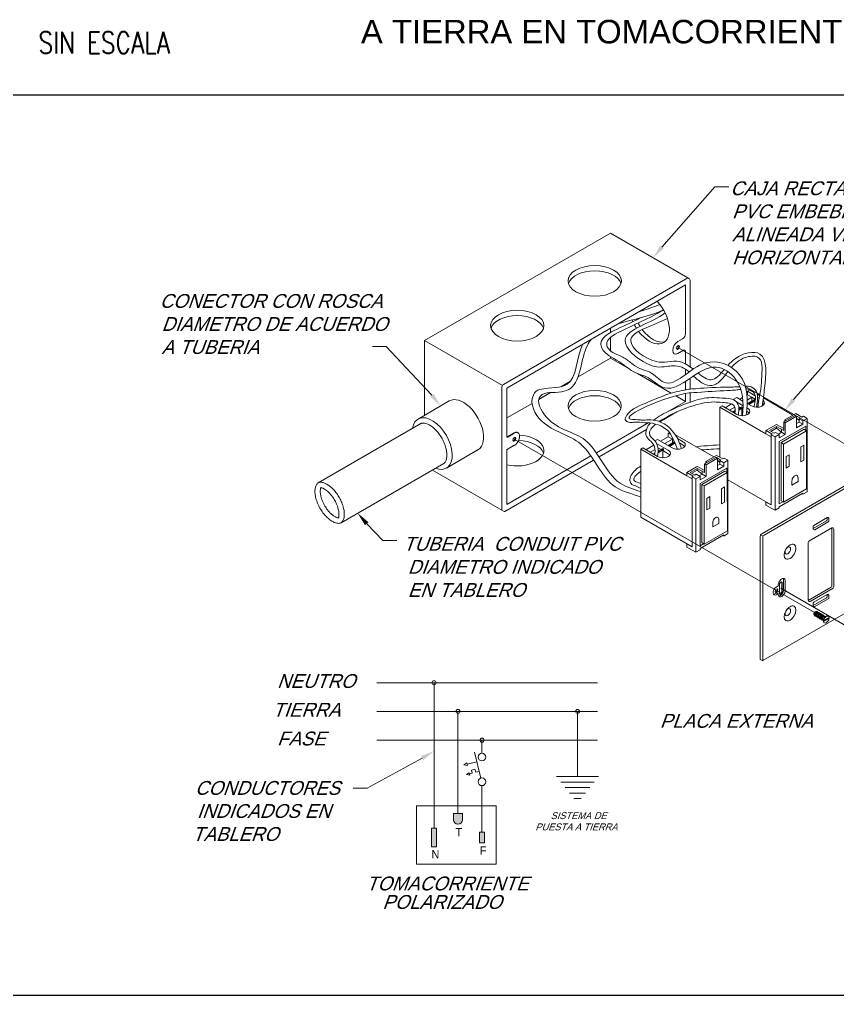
# Model space of a CAD drawing. Extents: x 876.5 to 905.5, y -346 to -323.9.
# Drawn here: x 893.533 to 897.042, y -341.113 to -336.928 of the extents above; entities that cross this region are included whole.
import ezdxf
from ezdxf.enums import TextEntityAlignment as Align

# ---------------------------------------------------------------- set-up
doc = ezdxf.new("R2010")
doc.units = 0
doc.header["$LTSCALE"] = 0.01
doc.linetypes.add('CONTINUA', pattern=[0])
doc.layers.get('0').update_dxf_attribs({"linetype": 'CONTINUOUS'})
doc.styles.add('ARIAL', font='arial.ttf')
doc.styles.add('hand', font='cvspro.shx', dxfattribs={"oblique": 20})
doc.styles.add('ROMANS', font='romans.shx')

msp = doc.modelspace()

# ---------------------------------------------------------------- hatches: boundary and pattern name
at = {"linetype": 'Continuous', "lineweight": 9, "ltscale": 9}
h = msp.add_hatch(color=7, dxfattribs=at)
h.paths.add_polyline_path([(895.3214, -340.3958), (895.3007, -340.3958), (895.3007, -340.4752), (895.3214, -340.4752)])
h.paths.add_polyline_path([(895.3944, -340.359, 1), (895.4334, -340.359), (895.4334, -340.3328), (895.3944, -340.3328)])
h.paths.add_polyline_path([(895.5063, -340.458), (895.5271, -340.458), (895.5271, -340.413), (895.5063, -340.413)])

# ---------------------------------------------------------------- linework, layer by layer
at = {"color": 7}
for p, q in [((898.8998, -337.252), (889.3603, -337.252)), ((898.8998, -341.1128), (888.7186, -341.1128)), ((898.8998, -341.1128), (888.7186, -341.1128)), ((898.8998, -341.1128), (889.3603, -341.1128))]:
    msp.add_line(p, q, dxfattribs=at)
at = {"color": 7, "linetype": 'Continuous', "lineweight": 9, "ltscale": 9}
for p, q in [((896.2888, -337.9035), (896.5164, -337.6449)), ((896.5164, -337.6449), (896.5757, -337.6449)), ((896.4109, -338.0537), (896.4108, -338.0537)), ((895.1063, -338.3304), (895.047, -338.3304)), ((895.3021, -338.5389), (895.1063, -338.3304)), ((896.3577, -338.3342), (897.634, -339.071)), ((896.8535, -338.5577), (897.0811, -338.2991)), ((895.8972, -338.4784), (895.8556, -338.5024)), ((896.5945, -338.5576), (896.61, -338.5486)), ((896.6365, -338.5639), (896.61, -338.5486)), ((896.6231, -338.5562), (896.635, -338.5493)), ((896.6532, -338.5388), (896.6563, -338.5371)), ((896.6543, -338.5596), (896.6748, -338.5478)), ((896.6563, -338.522), (896.6653, -338.5167)), ((896.6891, -338.5409), (896.6563, -338.522)), ((896.6563, -338.522), (896.6563, -338.5371)), ((896.6748, -338.5478), (896.6563, -338.5371)), ((896.6819, -338.5263), (896.6653, -338.5167)), ((896.6748, -338.5478), (896.6748, -338.5636)), ((896.6885, -338.5557), (896.6748, -338.5478)), ((896.6974, -338.5303), (896.7093, -338.5372)), ((896.7084, -338.5416), (896.6986, -338.536)), ((896.7066, -338.5511), (896.6994, -338.5469)), ((896.5378, -338.5904), (896.5468, -338.5851)), ((896.7354, -338.7045), (896.5378, -338.5904)), ((896.5378, -338.8052), (896.5378, -338.5904)), ((896.61, -338.6216), (896.5468, -338.5851)), ((896.5599, -338.5927), (896.588, -338.5765)), ((896.5784, -338.6034), (896.6018, -338.5899)), ((896.6372, -338.584), (896.6092, -338.5678)), ((896.6253, -338.5922), (896.6184, -338.5882)), ((896.6359, -338.5901), (896.6191, -338.5998)), ((896.6253, -338.5922), (896.6324, -338.5881)), ((896.6324, -338.5881), (896.6359, -338.5901)), ((896.6359, -338.5901), (896.6359, -338.5932)), ((896.6733, -338.5851), (896.6543, -338.5742)), ((896.6554, -338.5748), (896.6885, -338.5557)), ((896.6897, -338.559), (896.6589, -338.5768)), ((896.6893, -338.5623), (896.6615, -338.5784)), ((896.6885, -338.5557), (896.6901, -338.5548)), ((896.6956, -338.5816), (896.6956, -338.5907)), ((896.7041, -338.5647), (896.6985, -338.5615)), ((896.6991, -338.5567), (896.699, -338.5568)), ((896.6991, -338.5536), (896.6991, -338.5567)), ((896.851, -338.6239), (896.7242, -338.5507)), ((896.5921, -338.6113), (896.6029, -338.6051)), ((896.6024, -338.6094), (896.5956, -338.6133)), ((896.602, -338.6128), (896.5983, -338.6149)), ((896.6359, -338.5932), (896.6188, -338.603)), ((896.6191, -338.5957), (896.6253, -338.5922)), ((896.6324, -338.5952), (896.6324, -338.6272)), ((896.637, -338.599), (896.6324, -338.5963)), ((896.6563, -338.6101), (896.6523, -338.6078)), ((896.6563, -338.595), (896.6534, -338.5933)), ((896.8116, -338.6537), (896.8603, -338.6256)), ((896.8166, -338.6438), (896.863, -338.617)), ((896.818, -338.6574), (896.8668, -338.6293)), ((896.8668, -338.6293), (896.8603, -338.6256)), ((896.8615, -338.6262), (896.8624, -338.6257)), ((896.8821, -338.6371), (896.8624, -338.6257)), ((896.8624, -338.6257), (896.8624, -338.6267)), ((896.8899, -338.6326), (896.863, -338.617)), ((896.8668, -338.6792), (896.8668, -338.6293)), ((896.8899, -338.6326), (896.896, -338.6291)), ((896.8899, -338.6326), (896.8959, -338.6291)), ((896.9119, -338.6383), (896.896, -338.6291)), ((896.2302, -338.6577), (896.1916, -338.6799)), ((896.7354, -338.6907), (896.7777, -338.6663)), ((896.7505, -338.6902), (896.7805, -338.6729)), ((896.7777, -338.6663), (896.7811, -338.6643)), ((896.7805, -338.6729), (896.8116, -338.6909)), ((896.7805, -338.6729), (896.7805, -338.6802)), ((896.7811, -338.6643), (896.8116, -338.6819)), ((896.9067, -338.6718), (896.7923, -338.7379)), ((896.8116, -338.6537), (896.8116, -338.6909)), ((896.818, -338.6574), (896.8116, -338.6537)), ((896.8166, -338.6438), (896.8227, -338.6473)), ((896.8166, -338.6438), (896.8166, -338.6502)), ((896.8171, -338.6505), (896.8166, -338.6502)), ((896.818, -338.7073), (896.818, -338.6574)), ((896.8668, -338.6371), (896.8779, -338.6478)), ((896.8779, -338.6542), (896.8668, -338.6606)), ((896.8668, -338.6792), (896.894, -338.6634)), ((896.8779, -338.6395), (896.8821, -338.6371)), ((896.8779, -338.6395), (896.8821, -338.6371)), ((896.894, -338.6487), (896.8779, -338.6395)), ((896.8779, -338.6395), (896.8779, -338.6542)), ((896.894, -338.6634), (896.8779, -338.6542)), ((896.894, -338.6487), (896.9119, -338.6384)), ((896.894, -338.6487), (896.894, -338.6634)), ((896.9067, -338.6897), (896.9067, -338.6718)), ((896.9119, -338.6383), (896.9119, -338.9525)), ((895.6238, -338.7174), (895.6534, -338.7004)), ((896.2228, -338.6859), (896.2147, -338.6905)), ((896.2833, -338.7359), (896.3164, -338.7168)), ((896.3164, -338.7017), (896.3215, -338.6988)), ((896.3268, -338.7077), (896.3164, -338.7017)), ((896.3164, -338.7017), (896.3164, -338.7168)), ((896.3349, -338.7275), (896.3164, -338.7168)), ((896.5111, -338.8037), (896.3465, -338.7086)), ((897.5088, -338.6757), (896.7173, -339.1326)), ((896.7354, -338.6907), (896.7354, -338.7045)), ((896.7583, -338.7177), (896.7354, -338.7045)), ((896.7625, -338.7061), (896.7355, -338.6906)), ((896.7703, -338.7016), (896.7505, -338.6902)), ((896.7568, -338.6939), (896.7805, -338.6802)), ((896.7583, -338.7085), (896.7625, -338.7061)), ((896.7583, -338.7085), (896.7583, -339.0094)), ((896.7744, -338.7178), (896.7583, -338.7085)), ((896.7703, -338.7016), (896.7762, -338.6982)), ((896.7744, -338.7178), (896.7923, -338.7075)), ((896.7923, -338.7075), (896.7762, -338.6982)), ((896.7805, -338.6802), (896.802, -338.698)), ((896.802, -338.698), (896.789, -338.7055)), ((896.7923, -338.7222), (896.818, -338.7073)), ((896.7923, -338.7075), (896.7923, -338.7222)), ((896.8, -338.7423), (896.899, -338.6852)), ((896.802, -338.6853), (896.802, -338.698)), ((896.818, -338.7073), (896.802, -338.698)), ((896.9094, -338.6912), (896.8104, -338.7484)), ((896.9094, -338.6912), (896.899, -338.6852)), ((896.9094, -338.6912), (896.9095, -338.9402)), ((895.6557, -338.7278), (896.9429, -339.4709)), ((896.2201, -338.7724), (896.2541, -338.7528)), ((896.2588, -338.7349), (896.2702, -338.7284)), ((896.3164, -338.7747), (896.2659, -338.7456)), ((896.3334, -338.7649), (896.2702, -338.7284)), ((896.3018, -338.7466), (896.3349, -338.7275)), ((896.3155, -338.7545), (896.3424, -338.739)), ((896.3438, -338.7422), (896.319, -338.7566)), ((896.345, -338.7447), (896.3217, -338.7581)), ((896.3349, -338.7275), (896.3349, -338.7433)), ((896.3377, -338.7291), (896.3349, -338.7275)), ((896.3796, -338.7382), (896.3557, -338.7244)), ((896.3796, -338.7533), (896.3652, -338.745)), ((896.7744, -338.7178), (896.7744, -339.0319)), ((896.7923, -338.7379), (896.7924, -339.0047)), ((896.8, -338.7423), (896.8002, -338.9913)), ((896.8104, -338.7484), (896.8, -338.7423)), ((896.8104, -338.7484), (896.8106, -338.9973)), ((896.8845, -338.76), (896.8975, -338.7525)), ((896.8975, -338.7525), (896.8975, -338.8177)), ((896.1979, -338.7701), (896.207, -338.7649)), ((896.3956, -338.8842), (896.1979, -338.7701)), ((896.1979, -339.0618), (896.1979, -338.7701)), ((896.2702, -338.8014), (896.207, -338.7649)), ((896.2386, -338.7831), (896.2595, -338.7711)), ((896.2523, -338.791), (896.2582, -338.7876)), ((896.2576, -338.792), (896.2558, -338.7931)), ((896.2854, -338.7719), (896.2721, -338.7642)), ((896.296, -338.7729), (896.2726, -338.7865)), ((896.296, -338.7698), (896.2729, -338.7832)), ((896.273, -338.7791), (896.2854, -338.7719)), ((896.2854, -338.7719), (896.2925, -338.7678)), ((896.2925, -338.7678), (896.296, -338.7698)), ((896.2925, -338.7749), (896.2925, -338.8069)), ((896.3164, -338.7898), (896.2925, -338.7761)), ((896.296, -338.7698), (896.296, -338.7729)), ((896.3558, -338.7688), (896.3558, -338.7704)), ((896.4767, -338.8235), (896.5231, -338.7968)), ((896.55, -338.8123), (896.5231, -338.7968)), ((896.8219, -338.8015), (896.835, -338.7939)), ((896.835, -338.7939), (896.835, -338.8435)), ((896.8845, -338.76), (896.8845, -338.8252)), ((896.4717, -338.8334), (896.5205, -338.8053)), ((896.4717, -338.8334), (896.4717, -338.8706)), ((896.4782, -338.8372), (896.4717, -338.8334)), ((896.4767, -338.8235), (896.4767, -338.8299)), ((896.4767, -338.8235), (896.4828, -338.827)), ((896.4773, -338.8302), (896.4767, -338.8299)), ((896.4782, -338.8372), (896.5269, -338.809)), ((896.4782, -338.8871), (896.4782, -338.8372)), ((896.5269, -338.809), (896.5205, -338.8053)), ((896.5216, -338.8059), (896.5225, -338.8054)), ((896.5422, -338.8168), (896.5225, -338.8054)), ((896.5225, -338.8054), (896.5225, -338.8065)), ((896.5269, -338.8589), (896.5269, -338.809)), ((896.5269, -338.8169), (896.5381, -338.8275)), ((896.5381, -338.8339), (896.5269, -338.8404)), ((896.5381, -338.8192), (896.5422, -338.8168)), ((896.5381, -338.8192), (896.5422, -338.8168)), ((896.5541, -338.8285), (896.5381, -338.8192)), ((896.5381, -338.8192), (896.5381, -338.8339)), ((896.5541, -338.8432), (896.5381, -338.8339)), ((896.55, -338.8123), (896.5561, -338.8088)), ((896.55, -338.8123), (896.556, -338.8089)), ((896.5541, -338.8285), (896.5721, -338.8181)), ((896.5541, -338.8285), (896.5541, -338.8432)), ((896.5721, -338.818), (896.5561, -338.8088)), ((896.5721, -338.818), (896.5721, -339.1323)), ((896.8219, -338.8015), (896.8219, -338.851)), ((896.8845, -338.8252), (896.8975, -338.8177)), ((896.3956, -338.8704), (896.4378, -338.846)), ((896.3956, -338.8704), (896.3956, -338.8842)), ((896.4184, -338.8974), (896.3956, -338.8842)), ((896.4226, -338.8859), (896.3957, -338.8703)), ((896.4107, -338.87), (896.4406, -338.8527)), ((896.4304, -338.8814), (896.4107, -338.87)), ((896.4169, -338.8736), (896.4406, -338.8599)), ((896.4304, -338.8814), (896.4364, -338.8779)), ((896.4524, -338.8872), (896.4364, -338.8779)), ((896.4378, -338.846), (896.4412, -338.844)), ((896.4406, -338.8527), (896.4717, -338.8706)), ((896.4406, -338.8527), (896.4406, -338.8599)), ((896.4406, -338.8599), (896.4621, -338.8778)), ((896.4412, -338.844), (896.4717, -338.8617)), ((896.4621, -338.8778), (896.4491, -338.8853)), ((896.5668, -338.8516), (896.4524, -338.9176)), ((896.4602, -338.9221), (896.5591, -338.865)), ((896.4621, -338.8651), (896.4621, -338.8778)), ((896.4782, -338.8871), (896.4621, -338.8778)), ((896.5695, -338.871), (896.4706, -338.9281)), ((896.5269, -338.8589), (896.5541, -338.8432)), ((896.5695, -338.871), (896.5591, -338.865)), ((896.5668, -338.8694), (896.5668, -338.8516)), ((896.5695, -338.871), (896.5696, -339.1199)), ((896.8219, -338.851), (896.835, -338.8435)), ((896.4184, -338.8883), (896.4226, -338.8859)), ((896.4184, -338.8883), (896.4184, -339.1892)), ((896.4345, -338.8975), (896.4184, -338.8883)), ((896.4345, -338.8975), (896.4524, -338.8872)), ((896.4345, -338.8975), (896.4345, -339.2117)), ((896.4524, -338.9019), (896.4782, -338.8871)), ((896.4524, -338.8872), (896.4524, -338.9019)), ((896.4524, -338.9176), (896.4526, -339.1845)), ((896.4602, -338.9221), (896.4603, -339.1711)), ((896.4706, -338.9281), (896.4602, -338.9221)), ((896.7583, -339.0094), (896.5721, -338.9019)), ((896.8467, -338.9066), (896.8467, -338.924)), ((896.8467, -338.924), (896.8728, -338.9089)), ((896.8728, -338.8916), (896.8728, -338.9089)), ((896.4706, -338.9281), (896.4707, -339.1771)), ((896.5446, -338.9398), (896.5577, -338.9322)), ((896.5446, -338.9398), (896.5446, -339.0049)), ((896.5577, -338.9322), (896.5577, -338.9974)), ((896.7923, -339.017), (896.894, -338.9582)), ((896.8106, -338.9973), (896.9095, -338.9402)), ((896.894, -338.9629), (896.9119, -338.9525)), ((896.894, -338.9582), (896.894, -338.9629)), ((896.4821, -338.9812), (896.4951, -338.9737)), ((896.4821, -338.9812), (896.4821, -339.0307)), ((896.4951, -338.9737), (896.4951, -339.0232)), ((896.5446, -339.0049), (896.5577, -338.9974)), ((896.7354, -338.997), (896.7583, -339.0094)), ((896.7354, -338.997), (896.7354, -339.0108)), ((896.7924, -339.0047), (896.8079, -338.9958)), ((896.8106, -338.9973), (896.8002, -338.9913)), ((896.4821, -339.0307), (896.4951, -339.0232)), ((896.7354, -339.0108), (896.7583, -339.0232)), ((896.7583, -339.023), (896.7583, -339.0232)), ((896.7583, -339.0232), (896.7744, -339.0319)), ((896.7744, -339.0319), (896.7923, -339.0216)), ((896.7923, -339.017), (896.7923, -339.0216)), ((895.0222, -339.0898), (895.092, -339.162)), ((896.4184, -339.1892), (896.1979, -339.0618)), ((896.5068, -339.0864), (896.5068, -339.1037)), ((896.5068, -339.1037), (896.5329, -339.0886)), ((896.5329, -339.0713), (896.5329, -339.0886)), ((896.9376, -339.1111), (896.995, -339.078)), ((896.9976, -339.0638), (896.9403, -339.0969)), ((896.9455, -339.1155), (897.0028, -339.0824)), ((896.9976, -339.0638), (896.9976, -339.0735)), ((897.0054, -339.0683), (897.0054, -339.0779)), ((896.4707, -339.1771), (896.5696, -339.1199)), ((896.5541, -339.1426), (896.5721, -339.1323)), ((896.9194, -339.1653), (897.0184, -339.1081)), ((896.9376, -339.1014), (896.9376, -339.1109)), ((897.0184, -339.1081), (897.0184, -339.3569)), ((897.0263, -339.1126), (897.0263, -339.3612)), ((895.1513, -339.162), (895.092, -339.162)), ((896.3956, -339.1768), (896.4184, -339.1892)), ((896.3956, -339.1768), (896.3956, -339.1906)), ((896.4524, -339.1968), (896.5541, -339.1379)), ((896.4526, -339.1845), (896.468, -339.1755)), ((896.4707, -339.1771), (896.4603, -339.1711)), ((896.5541, -339.1379), (896.5541, -339.1426)), ((896.7108, -339.1439), (896.7108, -339.6718)), ((896.7228, -339.1433), (896.7126, -339.1374)), ((896.9168, -339.1698), (896.9168, -339.4184)), ((896.3956, -339.1906), (896.4184, -339.203)), ((896.4184, -339.2028), (896.4184, -339.203)), ((896.4184, -339.203), (896.4345, -339.2117)), ((896.4345, -339.2117), (896.4524, -339.2013)), ((896.4524, -339.1968), (896.4524, -339.2013)), ((896.8031, -339.3806), (896.8031, -339.3425)), ((896.8053, -339.3819), (896.8053, -339.3438)), ((896.811, -339.3309), (896.811, -339.3726)), ((896.8178, -339.3348), (896.8178, -339.3765)), ((896.7737, -339.3902), (896.7817, -339.3857)), ((896.7784, -339.3616), (896.7884, -339.3558)), ((896.7817, -339.3857), (896.7884, -339.3896)), ((896.7884, -339.3518), (896.7884, -339.3558)), ((896.7928, -339.3891), (896.7928, -339.3511)), ((896.7991, -339.3664), (897.528, -339.7873)), ((896.9168, -339.4186), (897.0158, -339.3614)), ((896.9246, -339.423), (897.0237, -339.3658)), ((896.7805, -339.3941), (896.7884, -339.3896)), ((896.7884, -339.3896), (896.7884, -339.3935)), ((896.9376, -339.4411), (896.995, -339.408)), ((896.9976, -339.3938), (896.9403, -339.4269)), ((896.9455, -339.4454), (897.0028, -339.4123)), ((896.9976, -339.3938), (896.9976, -339.4035)), ((897.0054, -339.3983), (897.0054, -339.4078)), ((896.9376, -339.4314), (896.9376, -339.4409)), ((896.952, -339.4663), (896.9523, -339.4665)), ((896.9569, -339.4664), (896.9575, -339.4695)), ((896.9571, -339.4692), (896.9592, -339.4705)), ((896.9636, -339.4703), (896.9642, -339.4733)), ((896.9427, -339.4814), (896.9435, -339.4818)), ((896.9487, -339.4848), (896.9503, -339.4857)), ((896.9554, -339.4887), (896.9571, -339.4896)), ((896.9621, -339.4926), (896.9638, -339.4935)), ((896.9638, -339.4731), (896.9657, -339.4742)), ((896.9689, -339.4965), (896.9705, -339.4974)), ((896.9704, -339.4742), (896.971, -339.4772)), ((896.9705, -339.477), (896.9725, -339.4781)), ((896.9756, -339.5003), (896.9812, -339.5035)), ((896.9771, -339.4781), (896.9777, -339.4811)), ((896.9773, -339.4809), (896.9792, -339.482)), ((897.0041, -339.4954), (896.981, -339.5087)), ((896.9828, -339.5054), (896.981, -339.5044)), ((896.9828, -339.5097), (896.981, -339.5087)), ((896.9827, -339.5054), (897.0058, -339.4921)), ((896.9827, -339.5097), (897.0058, -339.4964)), ((896.9839, -339.482), (896.9845, -339.485)), ((896.984, -339.4848), (896.99, -339.4882)), ((897.0058, -339.4964), (897.0041, -339.4954)), ((896.7199, -339.6771), (896.7108, -339.6718)), ((895.0654, -339.7715), (896.0122, -339.7715)), ((895.3111, -339.7715), (895.3111, -340.3958)), ((895.0654, -339.8948), (896.0122, -339.8948)), ((895.4139, -339.8948), (895.4139, -340.3328)), ((895.9268, -339.8948), (895.9268, -340.174)), ((895.0654, -340.018), (896.0122, -340.018)), ((895.5167, -340.018), (895.5167, -340.0741)), ((895.2599, -340.095), (895.0241, -340.2245)), ((895.5127, -340.1806), (895.4847, -340.0701)), ((895.4396, -340.1242), (895.4516, -340.1158)), ((895.4396, -340.1242), (895.4541, -340.126)), ((895.4541, -340.126), (895.4516, -340.1158)), ((895.4949, -340.1103), (895.4528, -340.1209)), ((895.4501, -340.1659), (895.4621, -340.1574)), ((895.4501, -340.1659), (895.4647, -340.1677)), ((895.4647, -340.1677), (895.4621, -340.1574)), ((895.4752, -340.1595), (895.4634, -340.1625)), ((895.4868, -340.1424), (895.4719, -340.1462)), ((895.4752, -340.1595), (895.4719, -340.1462)), ((895.4902, -340.1558), (895.4868, -340.1424)), ((895.5054, -340.1519), (895.4902, -340.1558)), ((896.0172, -340.174), (895.8364, -340.174)), ((895.5167, -340.2131), (895.5167, -340.413)), ((895.9986, -340.1976), (895.8549, -340.1976)), ((895.9801, -340.2213), (895.8734, -340.2213)), ((895.0241, -340.2245), (894.9648, -340.2245)), ((895.9616, -340.245), (895.892, -340.245)), ((895.9431, -340.2686), (895.9105, -340.2686)), ((895.3944, -340.359), (895.3944, -340.3328)), ((895.3944, -340.3328), (895.4334, -340.3328)), ((895.4334, -340.3328), (895.4334, -340.359)), ((895.3944, -340.359), (895.3944, -340.359)), ((895.3007, -340.3958), (895.3214, -340.3958)), ((895.3007, -340.4752), (895.3007, -340.3958)), ((895.3214, -340.3958), (895.3214, -340.4752)), ((895.5063, -340.413), (895.5271, -340.413)), ((895.5063, -340.458), (895.5063, -340.413)), ((895.5271, -340.413), (895.5271, -340.458)), ((895.5271, -340.458), (895.5063, -340.458)), ((895.3214, -340.4752), (895.3007, -340.4752))]:
    msp.add_line(p, q, dxfattribs=at)
at = {"color": 7, "linetype": 'CONTINUA', "lineweight": 20}
for p, q in [((896.0685, -337.844), (895.2706, -338.3047)), ((896.4006, -338.0357), (896.0685, -337.844)), ((896.4006, -338.0357), (895.6091, -338.4927)), ((896.4043, -338.0379), (896.4006, -338.0357)), ((896.3901, -338.0657), (895.6233, -338.5084)), ((896.3901, -338.2744), (896.3901, -338.0657)), ((896.4108, -338.0492), (896.4108, -338.4178)), ((896.0684, -338.2514), (896.0684, -338.2702)), ((896.0684, -338.2906), (896.0683, -338.3487)), ((896.3577, -338.3081), (896.377, -338.297)), ((895.6043, -338.4974), (895.2706, -338.3047)), ((895.2706, -338.3047), (895.2706, -338.6248)), ((896.0683, -338.3796), (895.9294, -338.4598)), ((896.0683, -338.3734), (896.0683, -338.3796)), ((896.1478, -338.4255), (896.0683, -338.3796)), ((896.3577, -338.3603), (896.3822, -338.3461)), ((896.3901, -338.4047), (896.39, -338.3506)), ((896.3291, -338.5302), (896.1836, -338.4462)), ((896.3901, -338.4503), (896.3901, -338.4274)), ((896.4108, -338.4657), (896.4108, -338.5129)), ((895.6026, -338.504), (895.6026, -339.0319)), ((896.3901, -338.5158), (896.3901, -338.4796)), ((895.6233, -338.5084), (895.6233, -338.7159)), ((895.8114, -338.5279), (895.7603, -338.5575)), ((895.7941, -338.5379), (895.773, -338.5501)), ((896.3901, -338.5654), (896.3483, -338.5412)), ((896.3901, -338.5654), (896.3901, -338.5315)), ((896.4108, -338.5286), (896.4108, -338.5684)), ((895.3767, -338.5636), (895.2426, -338.641)), ((895.7318, -338.5739), (895.6233, -338.6365)), ((896.3901, -338.5654), (896.31, -338.6116)), ((896.3528, -338.6108), (896.2799, -338.6529)), ((895.254, -338.6608), (894.814, -338.9149)), ((896.2302, -338.6577), (896.0076, -338.7862)), ((895.6272, -338.7181), (895.6557, -338.7017)), ((896.2228, -338.6859), (896.019, -338.8035)), ((897.5172, -338.6826), (896.7278, -339.1384)), ((895.6246, -338.7718), (895.6557, -338.7538)), ((895.5034, -338.7706), (895.3641, -338.8515)), ((895.6233, -339.0081), (895.6233, -338.774)), ((895.9845, -338.7995), (895.6233, -339.0081)), ((895.3527, -338.8317), (894.9126, -339.0857)), ((895.996, -338.8168), (895.6143, -339.0371)), ((895.6026, -339.0319), (895.3043, -338.8596)), ((895.6117, -339.0371), (895.6026, -339.0319)), ((896.7212, -339.1497), (896.7212, -339.6733)), ((897.5125, -339.221), (896.7225, -339.6771)), ((895.2362, -340.3), (895.5778, -340.3)), ((895.2362, -340.5493), (895.2362, -340.3)), ((895.5778, -340.3), (895.5778, -340.5493)), ((895.5778, -340.5493), (895.2362, -340.5493))]:
    msp.add_line(p, q, dxfattribs=at)
at = {"color": 7, "linetype": 'Continuous', "lineweight": 9, "ltscale": 9}
for centre in [(895.5167, -340.0906), (895.5167, -340.1966)]:
    msp.add_circle(centre, 0.0165, dxfattribs=at)
at = {"color": 7, "linetype": 'CONTINUA', "lineweight": 20}
for centre, radius, start, end in [((896.3977, -338.0492), 0.013, 0, 60), ((896.364, -338.2744), 0.0261, 300, 0), ((896.3848, -338.3506), 0.00521, 0.0107, 120), ((895.6156, -338.504), 0.013, 120, 180), ((895.6259, -338.7159), 0.00261, 180, 300), ((895.613, -339.0349), 0.00261, 240, 300), ((896.7343, -339.1497), 0.013, 120, 180)]:
    msp.add_arc(centre, radius, start, end, dxfattribs=at)
at = {"color": 7, "linetype": 'Continuous', "lineweight": 9, "ltscale": 9}
for centre, radius, start, end in [((895.6259, -338.774), 0.00261, 120, 180), ((896.9923, -339.0735), 0.00521, 300, 0), ((897.0002, -339.0683), 0.00521, 0, 120), ((897.0002, -339.0779), 0.00521, 300, 0), ((896.7238, -339.1439), 0.013, 120, 180), ((896.9429, -339.1014), 0.00521, 120, 180), ((896.9429, -339.1109), 0.00521, 180, 300), ((897.021, -339.1126), 0.00521, 0, 120), ((896.922, -339.1698), 0.00521, 120, 180), ((897.0132, -339.3569), 0.00521, 300, 0), ((897.021, -339.3612), 0.00521, 300, 0), ((896.922, -339.4184), 0.00521, 180, 300), ((896.9429, -339.4314), 0.00521, 120, 180), ((896.9923, -339.4035), 0.00521, 300, 0), ((897.0002, -339.3983), 0.00521, 0, 120), ((897.0002, -339.4078), 0.00521, 300, 0), ((896.9429, -339.4409), 0.00521, 180, 300), ((896.7212, -339.6748), 0.00261, 240, 300), ((895.3111, -339.7715), 0.00859, 0, 180), ((895.3111, -339.7715), 0.00859, 180, 0), ((895.4139, -339.8948), 0.00859, 0, 180), ((895.9268, -339.8948), 0.00859, 0, 180), ((895.4139, -339.8948), 0.00859, 180, 0), ((895.9268, -339.8948), 0.00859, 180, 0), ((895.5167, -340.018), 0.00859, 0, 180), ((895.5167, -340.018), 0.00859, 180, 0), ((895.4139, -340.359), 0.0195, 180, 0)]:
    msp.add_arc(centre, radius, start, end, dxfattribs=at)
at = {"color": 7, "linetype": 'CONTINUA', "lineweight": 20}
for centre, major_axis in [((896.0006, -338.0487), (-0.1143, 0)), ((895.6682, -338.2406), (-0.1143, 0)), ((896.3577, -338.3342), (-0.00443, -0.00766)), ((896.0004, -338.5842), (-0.1143, 0))]:
    msp.add_ellipse(centre, major_axis=major_axis, ratio=0.57735, dxfattribs=at)
at = {"color": 7, "linetype": 'Continuous', "lineweight": 9, "ltscale": 9}
for centre, major_axis, start_param, end_param in [((896.0006, -338.0716), (-0.1143, 0), 3.316579, 6.108199), ((896.2352, -338.2082), (0.0608, -0.1053), 4.929499, 8.242268), ((895.6682, -338.2635), (-0.1143, 0), 3.316579, 6.108199), ((896.2511, -338.2004), (0.0608, -0.1053), 4.490863, 4.53212), ((896.2352, -338.2082), (0.0608, -0.1053), 4.459687, 4.531886), ((896.2352, -338.2082), (0.0608, -0.1053), 4.652992, 4.794363), ((896.2511, -338.2004), (0.0608, -0.1053), 4.655771, 4.791411), ((896.2511, -338.2004), (0.0608, -0.1053), 4.926973, 6.118563), ((896.3555, -338.3329), (-0.00443, -0.00766), 0.257957, 2.883636), ((896.0004, -338.6072), (-0.1143, 0), 3.316579, 6.108199), ((896.6964, -338.5718), (-0.0327, 0), 0.785398, 3.770436), ((896.6964, -338.5869), (-0.0327, 0), 3.554125, 3.926991), ((896.6331, -338.6083), (-0.0327, 0), 0.785398, 3.926991), ((896.6331, -338.6234), (-0.0327, 0), 3.554125, 3.926991), ((895.668, -338.7761), (-0.1143, 0), 1.168909, 4.62575), ((895.6534, -338.7265), (-0.016, -0.0277), 3.070823, 3.926991), ((895.6534, -338.7265), (-0.00443, -0.00766), 0.257957, 2.883636), ((895.668, -338.7991), (-0.1143, 0), 3.316579, 4.66325), ((896.3565, -338.7515), (-0.0327, 0), 0.785398, 3.926991), ((896.3565, -338.7667), (-0.0327, 0), 3.554125, 3.926991), ((896.2933, -338.788), (-0.0327, 0), 0.785398, 3.926991), ((896.2933, -338.8032), (-0.0327, 0), 3.554125, 3.926991), ((896.8597, -338.8991), (-0.0092, -0.016), 2.356194, 5.497787), ((896.5199, -339.0789), (-0.0092, -0.016), 2.356194, 5.497787), ((896.8031, -339.3433), (-0.0104, -0.018), 2.356194, 5.497787), ((896.7991, -339.3474), (-0.00443, -0.00766), 2.356194, 5.497787), ((896.7968, -339.3461), (-0.00443, -0.00766), 2.356194, 2.883636), ((896.7963, -339.3394), (-0.0104, -0.018), 2.356194, 2.809407), ((896.7805, -339.3772), (-0.0104, -0.018), 4.068987, 7.068583), ((896.7782, -339.3759), (-0.00443, -0.00766), 0.257957, 2.883636), ((896.8031, -339.385), (-0.0104, -0.018), 5.497787, 8.63938), ((896.7963, -339.3811), (-0.0104, -0.018), 6.615371, 8.63938), ((896.7991, -339.3855), (-0.00443, -0.00766), 5.497787, 8.63938), ((896.7968, -339.3842), (-0.00443, -0.00766), 6.541142, 8.63938), ((896.7737, -339.3733), (-0.0104, -0.018), 6.615371, 7.068583), ((896.9472, -339.4737), (-0.00443, -0.00766), 3.044001, 6.283185), ((896.9513, -339.4761), (-0.0056, -0.0097), 3.141593, 6.943196), ((896.9531, -339.4771), (-0.00443, -0.00766), 3.044001, 6.283185), ((896.958, -339.48), (-0.0056, -0.0097), 3.141593, 6.943196), ((896.9513, -339.4761), (-0.0056, -0.0097), 2.475475, 2.496424), ((896.9598, -339.481), (-0.00443, -0.00766), 3.044001, 6.283185), ((896.9648, -339.4839), (-0.0056, -0.0097), 3.141593, 6.943196), ((896.9666, -339.4849), (-0.00443, -0.00766), 3.044001, 6.283185), ((896.9715, -339.4878), (-0.0056, -0.0097), 3.141593, 6.943196), ((896.9733, -339.4888), (-0.00443, -0.00766), 3.044001, 6.283185), ((896.9783, -339.4917), (-0.0056, -0.0097), 3.141593, 6.943196), ((896.98, -339.4927), (-0.00443, -0.00766), 3.044001, 6.283185), ((896.9839, -339.4949), (-0.00443, -0.00766), 3.044001, 6.283185), ((896.9926, -339.4999), (-0.0083, -0.0143), 3.037211, 6.387567), ((896.9943, -339.5009), (-0.0083, -0.0143), 8.797772, 11.62258), ((896.9943, -339.5009), (-0.0083, -0.0143), 5.651744, 8.480988), ((896.9926, -339.4999), (-0.0083, -0.0143), 2.197802, 2.366575)]:
    msp.add_ellipse(centre, major_axis=major_axis, ratio=0.57735, start_param=start_param, end_param=end_param, dxfattribs=at)
at = {"color": 7, "linetype": 'CONTINUA', "lineweight": 20}
for centre, major_axis, start_param, end_param in [((896.3577, -338.3342), (-0.016, -0.0277), 3.926991, 7.068583), ((895.4375, -338.6688), (0.0608, -0.1053), 6.198281, 9.424778), ((895.3033, -338.7463), (0.0608, -0.1053), 5.659206, 10.048752), ((895.6557, -338.7278), (-0.016, -0.0277), 0.785398, 3.926991)]:
    msp.add_ellipse(centre, major_axis=major_axis, ratio=0.57735, start_param=start_param, end_param=end_param, dxfattribs=at)
at = {"color": 7, "linetype": 'Continuous', "lineweight": 9, "ltscale": 9}
for centre, major_axis in [((895.6557, -338.7278), (-0.00443, -0.00766)), ((896.8386, -339.2099), (-0.0177, -0.0307)), ((896.8293, -339.2046), (-0.0085, -0.0147)), ((896.7805, -339.3772), (-0.00443, -0.00766)), ((896.8386, -339.4746), (-0.0177, -0.0307)), ((896.8293, -339.4693), (-0.0085, -0.0147))]:
    msp.add_ellipse(centre, major_axis=major_axis, ratio=0.57735, dxfattribs=at)
for points in [[(896.296, -338.1731), (896.2386, -338.201), (896.1654, -338.2122), (896.1012, -338.2325)], [(896.28, -338.1494), (896.2529, -338.1616), (896.2229, -338.171), (896.1923, -338.1799)], [(896.595, -338.5044), (896.6044, -338.503), (896.6138, -338.5034), (896.6233, -338.5028)]]:
    msp.add_open_spline(points, degree=3, dxfattribs=at)
for points, knots in [([(896.1994, -338.2061), (896.1187, -338.2501), (896.0172, -338.2766), (896.0282, -338.3303), (896.031, -338.3376)], [2.382012, 2.382012, 2.382012, 2.382012, 19.119756, 21.631278, 21.631278, 21.631278, 21.631278]), ([(896.2962, -338.1735), (896.1465, -338.2578), (896.0328, -338.2806), (896.0557, -338.3353), (896.0599, -338.338)], [2.701956, 2.701956, 2.701956, 2.701956, 19.876868, 22.761461, 22.761461, 22.761461, 22.761461]), ([(896.3028, -338.186), (896.2494, -338.23), (896.0581, -338.2685), (896.1759, -338.3812), (896.2267, -338.4045)], [0, 0, 0, 0, 19.119756, 31.894286, 31.894286, 31.894286, 31.894286]), ([(896.3126, -338.2098), (896.2503, -338.2439), (896.0807, -338.2779), (896.2141, -338.3829), (896.2643, -338.395)], [2.701956, 2.701956, 2.701956, 2.701956, 19.876868, 32.634266, 32.634266, 32.634266, 32.634266]), ([(895.9869, -338.2985), (895.9801, -338.3065), (895.939, -338.3675), (895.9444, -338.5193), (895.8423, -338.5281), (895.8071, -338.5279)], [30.113796, 30.113796, 30.113796, 30.113796, 33.194085, 51.28238, 60.18933, 60.18933, 60.18933, 60.18933]), ([(895.9482, -338.3208), (895.9228, -338.3787), (895.9262, -338.5171), (895.8141, -338.5042), (895.7646, -338.5147)], [35.330056, 35.330056, 35.330056, 35.330056, 52.226457, 62.565553, 62.565553, 62.565553, 62.565553]), ([(896.031, -338.3376), (896.0456, -338.3646), (896.0928, -338.3841), (896.1401, -338.4199), (896.177, -338.447), (896.2375, -338.4587), (896.3383, -338.5705), (896.4768, -338.3658), (896.6363, -338.4792), (896.6403, -338.5715), (896.6352, -338.6271)], [0, 0, 0, 0, 8.471125, 12.68953, 16.65448, 20.855354, 29.567495, 51.408997, 60.486266, 75.177142, 75.177142, 75.177142, 75.177142]), ([(896.0599, -338.338), (896.0712, -338.3589), (896.1168, -338.3675), (896.1569, -338.4016), (896.194, -338.4286), (896.2483, -338.4373), (896.3267, -338.5376), (896.4531, -338.3525), (896.6586, -338.4396), (896.6577, -338.5629), (896.6506, -338.6243)], [0, 0, 0, 0, 6.579455, 10.797861, 14.76281, 18.963685, 25.715448, 43.874211, 58.135673, 74.24745, 74.24745, 74.24745, 74.24745]), ([(896.5719, -338.4112), (896.5814, -338.4008), (896.623, -338.3604), (896.7482, -338.3324), (896.7312, -338.4921), (896.7235, -338.5597), (896.7186, -338.5856)], [32.969069, 32.969069, 32.969069, 32.969069, 36.27301, 46.21465, 59.64676, 66.944444, 66.944444, 66.944444, 66.944444]), ([(896.587, -338.4197), (896.5951, -338.4112), (896.6131, -338.3948), (896.6427, -338.3754), (896.6712, -338.3719), (896.6959, -338.3706), (896.7192, -338.3921), (896.7187, -338.43), (896.7167, -338.476), (896.7123, -338.5297), (896.7023, -338.5693), (896.7003, -338.5905)], [38.623491, 38.623491, 38.623491, 38.623491, 41.852272, 45.295352, 48.145097, 49.724795, 51.915694, 55.941355, 59.536291, 64.81669, 70.728714, 70.728714, 70.728714, 70.728714]), ([(896.2267, -338.4045), (896.2396, -338.41), (896.2668, -338.4208), (896.3047, -338.4165), (896.3399, -338.4109), (896.375, -338.4164), (896.3958, -338.4307), (896.4057, -338.4389)], [0, 0, 0, 0, 3.883656, 7.850714, 10.296171, 13.78031, 17.269258, 17.269258, 17.269258, 17.269258]), ([(896.2643, -338.395), (896.2966, -338.4043), (896.3532, -338.3777), (896.4045, -338.4126), (896.4229, -338.4269)], [0, 0, 0, 0, 9.282965, 14.897626, 14.897626, 14.897626, 14.897626]), ([(896.4247, -338.4562), (896.4253, -338.4568), (896.4382, -338.4691), (896.4601, -338.4899), (896.5072, -338.5032), (896.5462, -338.4751), (896.5626, -338.4494), (896.5719, -338.4375)], [19.596232, 19.596232, 19.596232, 19.596232, 19.824889, 24.454213, 27.968193, 32.254802, 36.464, 36.464, 36.464, 36.464]), ([(896.444, -338.4437), (896.4644, -338.46), (896.505, -338.4894), (896.5369, -338.4514), (896.5568, -338.4283)], [17.097518, 17.097518, 17.097518, 17.097518, 23.64873, 31.1407, 31.1407, 31.1407, 31.1407]), ([(896.595, -338.5044), (896.5501, -338.5031), (896.4373, -338.51), (896.3839, -338.5153), (896.3051, -338.535), (896.2173, -338.5747), (896.1434, -338.6036), (896.1306, -338.6425), (896.1321, -338.6436), (896.1373, -338.6537), (896.1578, -338.657), (896.1841, -338.6522), (896.2181, -338.6592), (896.2418, -338.6562), (896.2888, -338.6707), (896.3004, -338.6807), (896.3248, -338.6984), (896.3565, -338.7704)], [8.093428, 8.093428, 8.093428, 8.093428, 12.957559, 17.271207, 24.889065, 34.498402, 44.626147, 45.235815, 46.104207, 47.773394, 49.977552, 52.47674, 56.103006, 57.119263, 59.985094, 62.334596, 63.113363, 63.113363, 63.113363, 63.113363]), ([(896.6464, -338.5003), (896.6521, -338.4999), (896.6683, -338.5), (896.7089, -338.5237), (896.6977, -338.5641), (896.6944, -338.5906)], [4.72852, 4.72852, 4.72852, 4.72852, 6.299836, 9.237541, 16.058375, 16.058375, 16.058375, 16.058375]), ([(895.7646, -338.5147), (895.7527, -338.5144), (895.7123, -338.5648), (895.7826, -338.6911), (895.9763, -338.7209), (896.0385, -338.9363), (896.1613, -338.9609), (896.1979, -338.9762)], [0, 0, 0, 0, 3.281631, 14.09359, 31.801151, 53.637791, 64.458465, 64.458465, 64.458465, 64.458465]), ([(895.8071, -338.5279), (895.793, -338.5276), (895.7384, -338.5453), (895.8118, -338.6893), (895.9958, -338.6988), (896.0563, -338.9121), (896.1671, -338.9415), (896.1979, -338.9523)], [0, 0, 0, 0, 3.885921, 12.621158, 30.32872, 52.16536, 61.036607, 61.036607, 61.036607, 61.036607]), ([(896.5831, -338.5186), (896.549, -338.5189), (896.4399, -338.5273), (896.3373, -338.5289), (896.0673, -338.6465), (896.1943, -338.6435), (896.2082, -338.6483), (896.3304, -338.6318), (896.3734, -338.7677)], [6.139263, 6.139263, 6.139263, 6.139263, 9.739264, 13.068733, 38.616361, 43.976515, 46.555413, 54.733843, 54.733843, 54.733843, 54.733843]), ([(896.6174, -338.6248), (896.6178, -338.6121), (896.6222, -338.5928), (896.6049, -338.5521), (896.5516, -338.5527), (896.4899, -338.5456), (896.4112, -338.5653), (896.3285, -338.6016), (896.2738, -338.6297), (896.2536, -338.6463)], [1.739017, 1.739017, 1.739017, 1.739017, 5.048233, 7.107449, 12.957559, 17.271207, 24.889065, 34.498402, 41.893011, 41.893011, 41.893011, 41.893011]), ([(896.5831, -338.5186), (896.5927, -338.5172), (896.6075, -338.5173), (896.6221, -338.5144), (896.6271, -338.5135)], [0, 0, 0, 0, 2.676395, 4.078056, 4.078056, 4.078056, 4.078056]), ([(896.6491, -338.5115), (896.651, -338.5116), (896.6632, -338.5128), (896.6979, -338.5304), (896.6898, -338.5654), (896.6834, -338.5891)], [6.112207, 6.112207, 6.112207, 6.112207, 6.623256, 9.450121, 15.431565, 15.431565, 15.431565, 15.431565]), ([(896.6013, -338.6166), (896.6034, -338.6045), (896.6063, -338.5734), (896.5511, -338.5709), (896.4615, -338.5604), (896.3355, -338.6124), (896.2774, -338.652)], [1.806744, 1.806744, 1.806744, 1.806744, 4.838659, 9.739264, 13.068733, 32.850927, 32.850927, 32.850927, 32.850927]), ([(896.2406, -338.658), (896.2378, -338.6608), (896.2337, -338.6652), (896.2279, -338.6724), (896.2196, -338.6933), (896.2192, -338.7065), (896.2208, -338.7129), (896.2266, -338.7192), (896.2281, -338.7243), (896.2331, -338.7291), (896.2419, -338.7361), (896.2637, -338.7633), (896.2572, -338.7939), (896.2572, -338.7939)], [43.543218, 43.543218, 43.543218, 43.543218, 44.626147, 45.235815, 46.104207, 47.773394, 49.977552, 52.47674, 56.103006, 57.119263, 59.985094, 62.334596, 63.113363, 63.113363, 63.113363, 63.113363]), ([(896.2623, -338.6631), (896.2529, -338.6706), (896.2358, -338.6876), (896.2351, -338.7039), (896.2408, -338.7235), (896.2827, -338.7445), (896.2702, -338.8014)], [34.732667, 34.732667, 34.732667, 34.732667, 38.616361, 43.976515, 46.555413, 54.733843, 54.733843, 54.733843, 54.733843]), ([(896.5378, -338.7521), (896.5181, -338.7531), (896.4686, -338.7563), (896.4466, -338.7582), (896.435, -338.7597)], [11.001244, 11.001244, 11.001244, 11.001244, 12.957559, 16.259126, 16.259126, 16.259126, 16.259126]), ([(896.5378, -338.7682), (896.5201, -338.7694), (896.4853, -338.7719), (896.4663, -338.7729), (896.4586, -338.7734)], [8.313849, 8.313849, 8.313849, 8.313849, 9.739264, 11.264426, 11.264426, 11.264426, 11.264426]), ([(896.1979, -338.8432), (896.1815, -338.8528), (896.1652, -338.8661), (896.1529, -338.8882), (896.1506, -338.9027), (896.1552, -338.9225), (896.1764, -338.9273), (896.1907, -338.9351), (896.1979, -338.938)], [39.459057, 39.459057, 39.459057, 39.459057, 44.626147, 45.235815, 46.104207, 47.773394, 49.977552, 52.3842, 52.3842, 52.3842, 52.3842]), ([(896.1979, -338.8652), (896.174, -338.8813), (896.1556, -338.9039), (896.1873, -338.9143), (896.1979, -338.9176)], [30.875903, 30.875903, 30.875903, 30.875903, 38.616361, 42.745304, 42.745304, 42.745304, 42.745304]), ([(894.8257, -338.9352), (894.8254, -338.9358), (894.825, -338.9368), (894.8244, -338.939), (894.8241, -338.9401), (894.8236, -338.9432), (894.8234, -338.9452), (894.8232, -338.9491), (894.8231, -338.9509), (894.8233, -338.9547), (894.8234, -338.9568), (894.8239, -338.9616), (894.8243, -338.9646), (894.8255, -338.9707), (894.8263, -338.9739), (894.8283, -338.9812), (894.8296, -338.9853), (894.8328, -338.9936), (894.8346, -338.9978), (894.8387, -339.0062), (894.8409, -339.0103), (894.8463, -339.0194), (894.8496, -339.0243), (894.8558, -339.0326), (894.8587, -339.0361), (894.8646, -339.0426), (894.8676, -339.0456), (894.8736, -339.051), (894.8766, -339.0534), (894.8814, -339.0569), (894.8833, -339.0581), (894.887, -339.0603), (894.8887, -339.0613), (894.8919, -339.0628), (894.8934, -339.0634), (894.8961, -339.0644), (894.8973, -339.0647), (894.8994, -339.0652), (894.9002, -339.0654), (894.9009, -339.0654)], [3.523888, 3.523888, 3.523888, 3.523888, 3.647895, 3.647895, 3.744174, 3.744174, 3.870985, 3.870985, 3.962086, 3.962086, 4.053187, 4.053187, 4.172724, 4.172724, 4.292262, 4.292262, 4.439635, 4.439635, 4.587008, 4.587008, 4.73438, 4.73438, 4.920532, 4.920532, 5.071263, 5.071263, 5.221994, 5.221994, 5.372725, 5.372725, 5.47704, 5.47704, 5.581356, 5.581356, 5.684165, 5.684165, 5.786973, 5.786973, 5.900897, 5.900897, 5.900897, 5.900897]), ([(894.9009, -339.0654), (894.9011, -339.065), (894.9013, -339.0644), (894.9018, -339.063), (894.9021, -339.0622), (894.9025, -339.0602), (894.9027, -339.0591), (894.9031, -339.0565), (894.9033, -339.055), (894.9034, -339.0517), (894.9035, -339.0499), (894.9034, -339.0457), (894.9032, -339.0432), (894.9026, -339.038), (894.9021, -339.0352), (894.9001, -339.0251), (894.8978, -339.0172), (894.8927, -339.0044), (894.8906, -338.9997), (894.8849, -338.9886), (894.8811, -338.9823), (894.874, -338.9721), (894.8707, -338.9679), (894.8641, -338.9602), (894.8608, -338.9568), (894.8548, -338.9512), (894.8521, -338.9489), (894.8469, -338.9448), (894.8443, -338.9431), (894.8395, -338.9402), (894.8373, -338.939), (894.8332, -338.9371), (894.8314, -338.9365), (894.8288, -338.9357), (894.8279, -338.9355), (894.8266, -338.9353), (894.8261, -338.9352), (894.8257, -338.9352)], [0.382313, 0.382313, 0.382313, 0.382313, 0.465847, 0.465847, 0.549381, 0.549381, 0.632915, 0.632915, 0.725156, 0.725156, 0.817396, 0.817396, 0.928047, 0.928047, 1.038698, 1.038698, 1.321699, 1.321699, 1.488562, 1.488562, 1.716208, 1.716208, 1.88861, 1.88861, 2.055282, 2.055282, 2.19122, 2.19122, 2.327157, 2.327157, 2.463095, 2.463095, 2.599033, 2.599033, 2.690415, 2.690415, 2.759421, 2.759421, 2.759421, 2.759421])]:
    msp.add_open_spline(points, degree=3, knots=knots, dxfattribs=at)
at = {"color": 7, "linetype": 'CONTINUA', "lineweight": 20}
for points, knots in [([(895.3527, -338.8317), (895.3538, -338.831), (895.3549, -338.8302), (895.3571, -338.8282), (895.3581, -338.827), (895.3601, -338.8241), (895.3611, -338.8223), (895.3629, -338.8183), (895.3637, -338.816), (895.365, -338.8108), (895.3656, -338.808), (895.3664, -338.8), (895.3665, -338.7946), (895.3657, -338.7829), (895.3648, -338.7766), (895.3618, -338.7637), (895.3598, -338.7569), (895.3548, -338.7435), (895.3518, -338.7367), (895.345, -338.7235), (895.3411, -338.7171), (895.3328, -338.7048), (895.3283, -338.699), (895.3189, -338.6884), (895.3141, -338.6835), (895.3043, -338.6751), (895.2993, -338.6714), (895.2897, -338.6654), (895.2851, -338.6631), (895.2772, -338.6601), (895.2738, -338.6592), (895.2677, -338.6582), (895.265, -338.6581), (895.2608, -338.6584), (895.2591, -338.6588), (895.2563, -338.6597), (895.2551, -338.6602), (895.254, -338.6608)], [0, 0, 0, 0, 0.133101, 0.133101, 0.266203, 0.266203, 0.399304, 0.399304, 0.532406, 0.532406, 0.665507, 0.665507, 0.872083, 0.872083, 1.078658, 1.078658, 1.285234, 1.285234, 1.49181, 1.49181, 1.698386, 1.698386, 1.904961, 1.904961, 2.111537, 2.111537, 2.318113, 2.318113, 2.524688, 2.524688, 2.698274, 2.698274, 2.87186, 2.87186, 3.017487, 3.017487, 3.141595, 3.141595, 3.141595, 3.141595]), ([(894.9126, -339.0857), (894.9138, -339.0851), (894.9149, -339.0842), (894.917, -339.0822), (894.9181, -339.081), (894.9201, -339.0781), (894.9211, -339.0764), (894.9229, -339.0724), (894.9237, -339.0701), (894.925, -339.0649), (894.9255, -339.062), (894.9264, -339.0541), (894.9265, -339.0486), (894.9257, -339.0369), (894.9247, -339.0307), (894.9218, -339.0177), (894.9198, -339.011), (894.9148, -338.9975), (894.9118, -338.9908), (894.9049, -338.9776), (894.9011, -338.9711), (894.8928, -338.9589), (894.8883, -338.9531), (894.8789, -338.9424), (894.874, -338.9376), (894.8642, -338.9291), (894.8593, -338.9255), (894.8497, -338.9195), (894.845, -338.9172), (894.8371, -338.9142), (894.8338, -338.9133), (894.8277, -338.9123), (894.825, -338.9122), (894.8207, -338.9125), (894.819, -338.9128), (894.816, -338.9138), (894.8147, -338.9144), (894.8122, -338.916), (894.811, -338.917), (894.8087, -338.9194), (894.8075, -338.9209), (894.8054, -338.9245), (894.8044, -338.9266), (894.8026, -338.9316), (894.8019, -338.9344), (894.8008, -338.9407), (894.8004, -338.9442), (894.8001, -338.9534), (894.8005, -338.9596), (894.8024, -338.9726), (894.8039, -338.9794), (894.8081, -338.9934), (894.8108, -339.0005), (894.8171, -339.0146), (894.8208, -339.0216), (894.829, -339.0349), (894.8335, -339.0413), (894.843, -339.0531), (894.848, -339.0585), (894.8582, -339.0681), (894.8635, -339.0723), (894.8736, -339.0793), (894.8786, -339.082), (894.8871, -339.0856), (894.8907, -339.0868), (894.8972, -339.0882), (894.9001, -339.0884), (894.9047, -339.0883), (894.9065, -339.088), (894.9097, -339.0872), (894.9111, -339.0866), (894.9125, -339.0858), (894.9126, -339.0858), (894.9126, -339.0857)], [0, 0, 0, 0, 0.133101, 0.133101, 0.266203, 0.266203, 0.399304, 0.399304, 0.532406, 0.532406, 0.665507, 0.665507, 0.872083, 0.872083, 1.078658, 1.078658, 1.285234, 1.285234, 1.49181, 1.49181, 1.698386, 1.698386, 1.904961, 1.904961, 2.111537, 2.111537, 2.318113, 2.318113, 2.524688, 2.524688, 2.698274, 2.698274, 2.87186, 2.87186, 3.017487, 3.017487, 3.163114, 3.163114, 3.308741, 3.308741, 3.454368, 3.454368, 3.599995, 3.599995, 3.745623, 3.745623, 3.89125, 3.89125, 4.10803, 4.10803, 4.324811, 4.324811, 4.541591, 4.541591, 4.758372, 4.758372, 4.975152, 4.975152, 5.191933, 5.191933, 5.408713, 5.408713, 5.625494, 5.625494, 5.803271, 5.803271, 5.981048, 5.981048, 6.127772, 6.127772, 6.274496, 6.274496, 6.283185, 6.283185, 6.283185, 6.283185])]:
    msp.add_open_spline(points, degree=3, knots=knots, dxfattribs=at)
at = {"color": 7, "linetype": 'Continuous', "lineweight": 9, "ltscale": 9}
for points in [[(896.2965, -337.9097), (896.2811, -337.8973), (896.2516, -337.9497)], [(895.2944, -338.5451), (895.3098, -338.5328), (895.3392, -338.5852)], [(896.8612, -338.5639), (896.8458, -338.5515), (896.8164, -338.604)], [(895.0297, -339.0834), (895.0147, -339.0962), (894.9837, -339.0447)], [(895.2648, -340.1035), (895.2549, -340.0865), (895.3111, -340.0651)]]:
    msp.add_solid(points, dxfattribs=at)

# ---------------------------------------------------------------- texts
at = {"color": 7, "linetype": 'Continuous', "style": 'ARIAL'}
msp.add_text('A TIERRA EN TOMACORRIENTES', height=0.1008, dxfattribs=at).set_placement((894.9976, -337.0303))
at = {"color": 7, "linetype": 'CONTINUA', "lineweight": 20, "style": 'ROMANS', "width": 0.8}
msp.add_text('SIN ESCALA', height=0.09189, dxfattribs=at).set_placement((893.8958, -337.0732), align=Align.CENTER)
at = {"color": 7, "linetype": 'Continuous', "style": 'hand', "oblique": 20}
for s, height, p in [('CAJA RECTANGULAR EN', 0.05931, (896.5821, -337.6813)), ('PVC EMBEBIDA EN PARED', 0.05931, (896.59, -337.7801)), ('ALINEADA VERTICAL Y', 0.05931, (896.59, -337.879)), ('HORIZONTALMENTE', 0.05931, (896.59, -337.9778)), ('CONECTOR CON ROSCA', 0.05931, (894.1341, -338.1644)), ('DIAMETRO DE ACUERDO', 0.05931, (894.142, -338.2632)), ('A TUBERIA', 0.05931, (894.142, -338.3621)), ('TUBERIA  CONDUIT PVC', 0.05931, (895.1785, -339.2059)), ('DIAMETRO INDICADO', 0.05931, (895.1983, -339.3047)), ('EN TABLERO', 0.05931, (895.1983, -339.4036)), ('NEUTRO', 0.05931, (894.6377, -339.7942)), ('TIERRA', 0.05931, (894.618, -339.9175)), ('PLACA EXTERNA', 0.05931, (896.2798, -339.9651)), ('FASE', 0.05931, (894.6377, -340.0407)), ('CONDUCTORES', 0.05931, (894.2855, -340.2525)), ('INDICADOS EN', 0.05931, (894.2935, -340.3514)), ('SISTEMA DE', 0.02965, (895.8111, -340.3565)), ('TABLERO', 0.05931, (894.2737, -340.4502)), ('PUESTA A TIERRA', 0.029655, (895.7457, -340.4047)), ('TOMACORRIENTE', 0.05931, (895.0196, -340.6621)), ('POLARIZADO', 0.05931, (895.0897, -340.7415))]:
    msp.add_text(s, height=height, dxfattribs=at).set_placement(p)
at = {"color": 7, "linetype": 'Continuous', "lineweight": 9, "ltscale": 9, "style": 'hand'}
for s, p in [('T', (895.4028, -340.4299)), ('F', (895.5069, -340.5094)), ('N', (895.2998, -340.5246))]:
    msp.add_text(s, height=0.0356, dxfattribs=at).set_placement(p)

doc.saveas('drawing.dxf')
